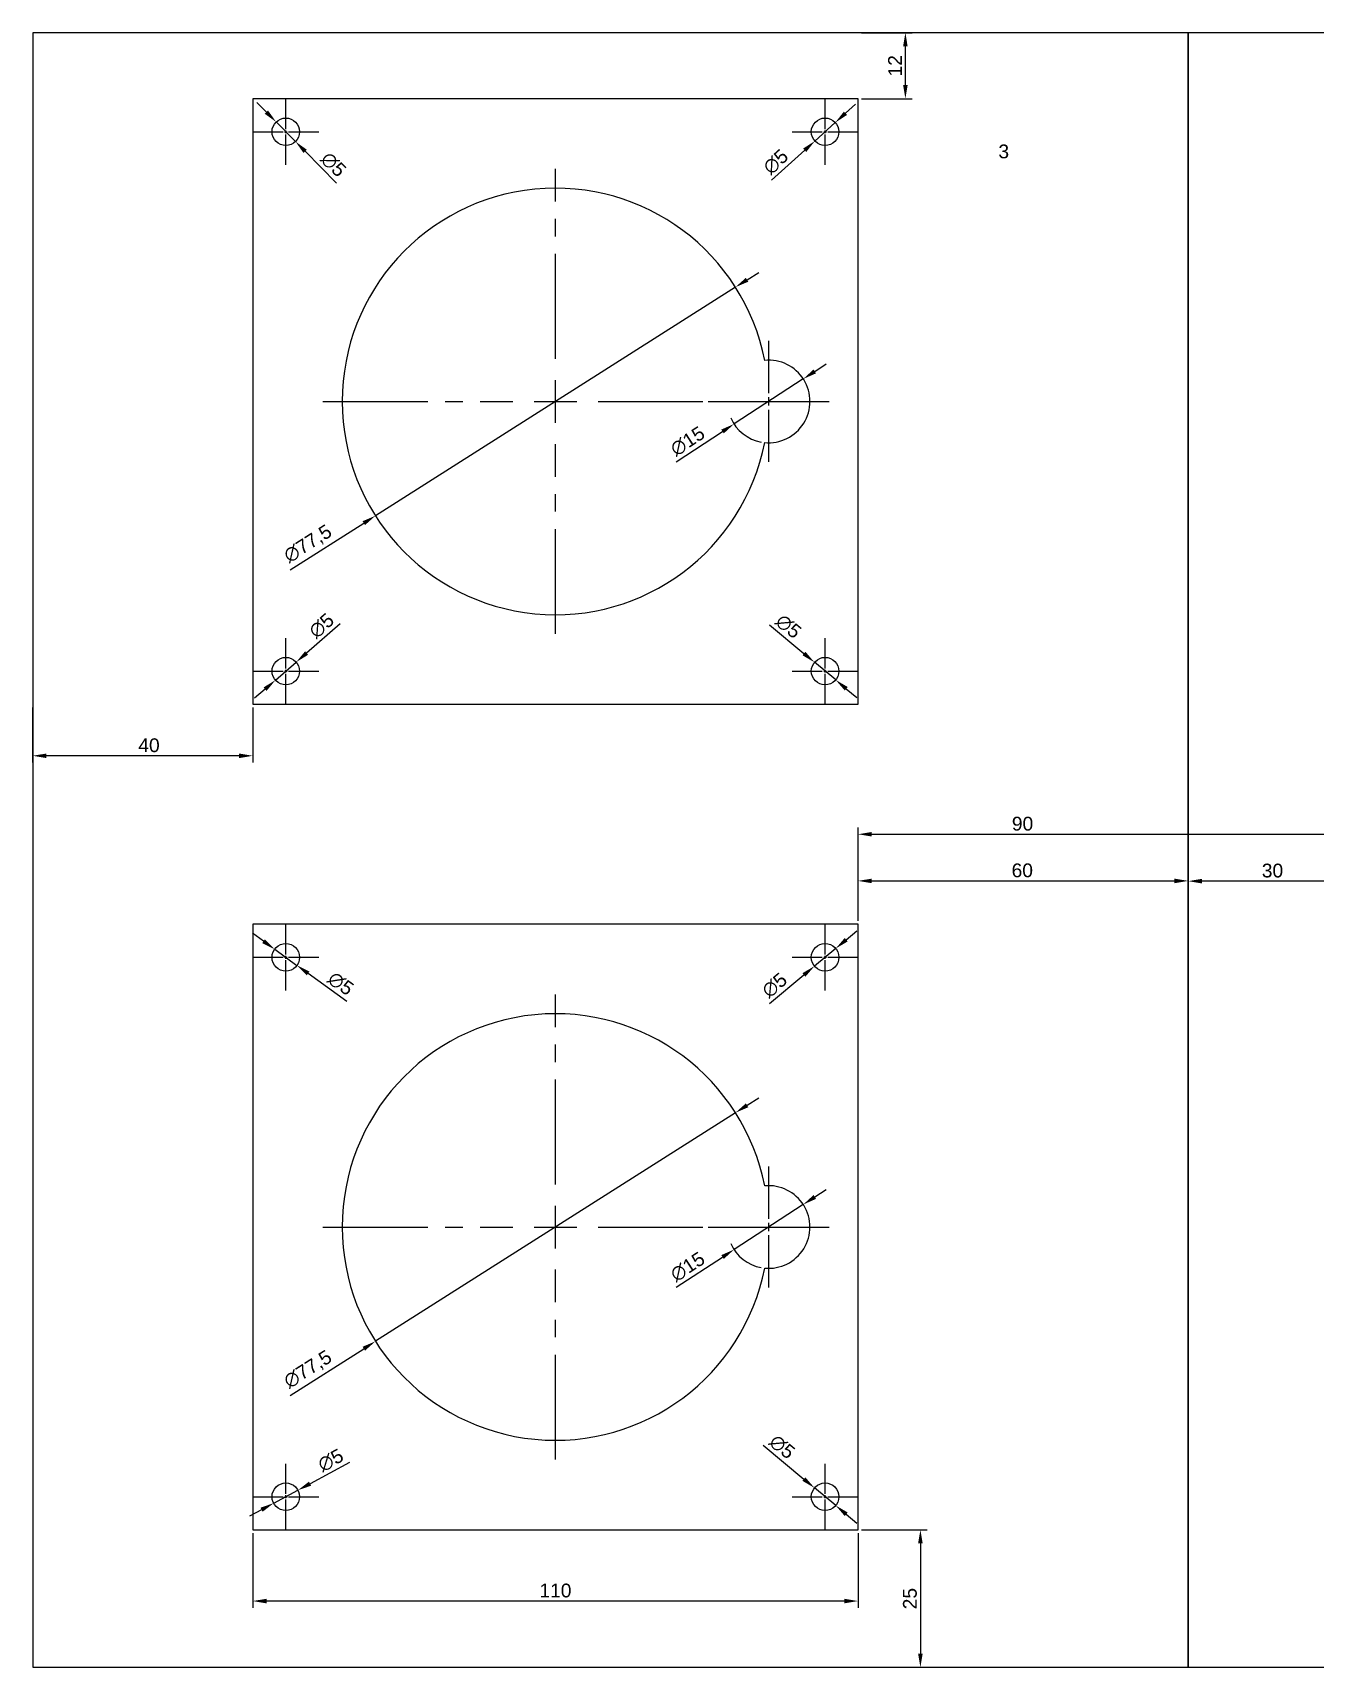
# Model space of a CAD drawing. Header units: millimetres. Extents: x 125 to 755, y 87 to 794.
# Drawn here: x 124.8 to 357.9, y 497.1 to 794.1 of the extents above; entities that cross this region are included whole.
import ezdxf

# ---------------------------------------------------------------- set-up
doc = ezdxf.new("R2010")
doc.units = ezdxf.units.MM
doc.linetypes.add('CENTER2', pattern=[28.575, 19.05, -3.175, 3.175, -3.175])
doc.styles.get("Standard").update_dxf_attribs({"font": 'arial.ttf'})
doc.dimstyles.new('ISO-25', dxfattribs={"dimtxt": 2.5, "dimasz": 2.5, "dimexe": 1.25, "dimexo": 0.625, "dimtad": 1, "dimtxsty": 'Standard', "dimcen": 2.5, "dimadec": 0, "dimazin": 0, "dimtfac": 1, "dimtmove": 0, "dimatfit": 3, "dimfxl": 1, "dimarcsym": 0})

# ---------------------------------------------------------------- blocks, each defined once
blk = doc.blocks.new('*D144')
at = {"color": 0, "lineweight": -2, "transparency": 16777216}
for p, q in [((164.79, 521.51), (164.79, 507.92)), ((274.79, 521.51), (274.79, 507.92)), ((272.29, 509.17), (167.29, 509.17))]:
    blk.add_line(p, q, dxfattribs=at)
at = {"color": 0, "transparency": 16777216}
for points in [[(167.29, 509.58), (167.29, 508.75), (164.79, 509.17)], [(272.29, 509.58), (272.29, 508.75), (274.79, 509.17)]]:
    blk.add_solid(points, dxfattribs=at)
at = {"layer": 'Defpoints', "color": 0, "transparency": 16777216}
for p in [(164.79, 522.13), (274.79, 522.13), (164.79, 509.17)]:
    blk.add_point(p, dxfattribs=at)
at = {"color": 0, "transparency": 16777216, "insert": (219.79, 511.07), "char_height": 2.5, "attachment_point": 5}
blk.add_mtext('110', dxfattribs=at)
blk = doc.blocks.new('*D145')
at = {"color": 0, "lineweight": -2, "transparency": 16777216}
for p, q in [((257.56, 537.47), (264.95, 531.33)), ((270.72, 526.53), (266.87, 529.73)), ((272.64, 524.94), (274.56, 523.34))]:
    blk.add_line(p, q, dxfattribs=at)
at = {"color": 0, "transparency": 16777216}
for points in [[(265.21, 531.65), (264.68, 531.01), (266.87, 529.73)], [(272.91, 525.26), (272.37, 524.62), (270.72, 526.53)]]:
    blk.add_solid(points, dxfattribs=at)
at = {"layer": 'Defpoints', "color": 0, "transparency": 16777216}
for p in [(266.87, 529.73), (270.72, 526.53)]:
    blk.add_point(p, dxfattribs=at)
at = {"color": 0, "transparency": 16777216, "insert": (260.98, 537.18), "char_height": 2.5, "attachment_point": 5, "rotation": 320.2844}
blk.add_mtext('∅5', dxfattribs=at)
blk = doc.blocks.new('*D146')
at = {"color": 0, "lineweight": -2, "transparency": 16777216}
for p, q in [((182.36, 534.33), (175.2, 530.49)), ((168.59, 526.95), (173, 529.31)), ((166.39, 525.77), (164.18, 524.59))]:
    blk.add_line(p, q, dxfattribs=at)
at = {"color": 0, "transparency": 16777216}
for points in [[(175, 530.86), (175.4, 530.13), (173, 529.31)], [(166.19, 526.14), (166.58, 525.4), (168.59, 526.95)]]:
    blk.add_solid(points, dxfattribs=at)
at = {"layer": 'Defpoints', "color": 0, "transparency": 16777216}
for p in [(173, 529.31), (168.59, 526.95)]:
    blk.add_point(p, dxfattribs=at)
at = {"color": 0, "transparency": 16777216, "insert": (178.95, 534.74), "char_height": 2.5, "attachment_point": 5, "rotation": 28.1972}
blk.add_mtext('∅5', dxfattribs=at)
blk = doc.blocks.new('*D147')
at = {"color": 0, "lineweight": -2, "transparency": 16777216}
for p, q in [((166.74, 629.06), (164.72, 630.52)), ((168.77, 627.6), (172.82, 624.67)), ((181.9, 618.1), (174.85, 623.2))]:
    blk.add_line(p, q, dxfattribs=at)
at = {"color": 0, "transparency": 16777216}
for points in [[(166.99, 629.4), (166.5, 628.72), (168.77, 627.6)], [(175.09, 623.54), (174.6, 622.86), (172.82, 624.67)]]:
    blk.add_solid(points, dxfattribs=at)
at = {"layer": 'Defpoints', "color": 0, "transparency": 16777216}
for p in [(168.77, 627.6), (172.82, 624.67)]:
    blk.add_point(p, dxfattribs=at)
at = {"color": 0, "transparency": 16777216, "insert": (180.77, 621.35), "char_height": 2.5, "attachment_point": 5, "rotation": 324.1421}
blk.add_mtext('∅5', dxfattribs=at)
blk = doc.blocks.new('*D148')
at = {"color": 0, "lineweight": -2, "transparency": 16777216}
for p, q in [((272.64, 629.33), (274.56, 630.93)), ((270.72, 627.73), (266.87, 624.53)), ((258.71, 617.73), (264.95, 622.93))]:
    blk.add_line(p, q, dxfattribs=at)
at = {"color": 0, "transparency": 16777216}
for points in [[(272.37, 629.65), (272.9, 629.01), (270.72, 627.73)], [(264.69, 623.25), (265.22, 622.61), (266.87, 624.53)]]:
    blk.add_solid(points, dxfattribs=at)
at = {"layer": 'Defpoints', "color": 0, "transparency": 16777216}
for p in [(270.72, 627.73), (266.87, 624.53)]:
    blk.add_point(p, dxfattribs=at)
at = {"color": 0, "transparency": 16777216, "insert": (259.61, 621.05), "char_height": 2.5, "attachment_point": 5, "rotation": 39.7899}
blk.add_mtext('∅5', dxfattribs=at)
blk = doc.blocks.new('*D149')
at = {"color": 0, "lineweight": -2, "transparency": 16777216}
for p, q in [((167.28, 779.69), (165.52, 781.46)), ((169.04, 777.91), (172.55, 774.35)), ((180.03, 766.8), (174.31, 772.58))]:
    blk.add_line(p, q, dxfattribs=at)
at = {"color": 0, "transparency": 16777216}
for points in [[(167.57, 779.98), (166.98, 779.39), (169.04, 777.91)], [(174.61, 772.87), (174.01, 772.28), (172.55, 774.35)]]:
    blk.add_solid(points, dxfattribs=at)
at = {"layer": 'Defpoints', "color": 0, "transparency": 16777216}
for p in [(169.04, 777.91), (172.55, 774.35)]:
    blk.add_point(p, dxfattribs=at)
at = {"color": 0, "transparency": 16777216, "insert": (179.45, 770.18), "char_height": 2.5, "attachment_point": 5, "rotation": 314.6865}
blk.add_mtext('∅5', dxfattribs=at)
blk = doc.blocks.new('*D150')
at = {"color": 0, "lineweight": -2, "transparency": 16777216}
for p, q in [((272.5, 779.49), (274.35, 781.17)), ((270.65, 777.81), (266.94, 774.45)), ((259.07, 767.31), (265.09, 772.77))]:
    blk.add_line(p, q, dxfattribs=at)
at = {"color": 0, "transparency": 16777216}
for points in [[(272.22, 779.8), (272.78, 779.18), (270.65, 777.81)], [(264.81, 773.08), (265.37, 772.46), (266.94, 774.45)]]:
    blk.add_solid(points, dxfattribs=at)
at = {"layer": 'Defpoints', "color": 0, "transparency": 16777216}
for p in [(270.65, 777.81), (266.94, 774.45)]:
    blk.add_point(p, dxfattribs=at)
at = {"color": 0, "transparency": 16777216, "insert": (259.83, 770.66), "char_height": 2.5, "attachment_point": 5, "rotation": 42.2037}
blk.add_mtext('∅5', dxfattribs=at)
blk = doc.blocks.new('*D151')
at = {"color": 0, "lineweight": -2, "transparency": 16777216}
for p, q in [((180.7, 686.74), (174.57, 681.41)), ((168.91, 676.49), (172.68, 679.77)), ((167.02, 674.85), (165.13, 673.21))]:
    blk.add_line(p, q, dxfattribs=at)
at = {"color": 0, "transparency": 16777216}
for points in [[(174.3, 681.73), (174.84, 681.1), (172.68, 679.77)], [(166.75, 675.17), (167.29, 674.54), (168.91, 676.49)]]:
    blk.add_solid(points, dxfattribs=at)
at = {"layer": 'Defpoints', "color": 0, "transparency": 16777216}
for p in [(172.68, 679.77), (168.91, 676.49)]:
    blk.add_point(p, dxfattribs=at)
at = {"color": 0, "transparency": 16777216, "insert": (177.29, 686.38), "char_height": 2.5, "attachment_point": 5, "rotation": 40.9891}
blk.add_mtext('∅5', dxfattribs=at)
blk = doc.blocks.new('*D152')
at = {"color": 0, "lineweight": -2, "transparency": 16777216}
for p, q in [((258.71, 686.53), (264.95, 681.33)), ((270.72, 676.53), (266.87, 679.73)), ((272.64, 674.93), (274.56, 673.33))]:
    blk.add_line(p, q, dxfattribs=at)
at = {"color": 0, "transparency": 16777216}
for points in [[(265.22, 681.65), (264.69, 681.01), (266.87, 679.73)], [(272.9, 675.25), (272.37, 674.61), (270.72, 676.53)]]:
    blk.add_solid(points, dxfattribs=at)
at = {"layer": 'Defpoints', "color": 0, "transparency": 16777216}
for p in [(266.87, 679.73), (270.72, 676.53)]:
    blk.add_point(p, dxfattribs=at)
at = {"color": 0, "transparency": 16777216, "insert": (262.13, 686.25), "char_height": 2.5, "attachment_point": 5, "rotation": 320.2247}
blk.add_mtext('∅5', dxfattribs=at)
blk = doc.blocks.new('*U111')
at = {"color": 0, "linetype": 'CENTER2', "transparency": 16777216}
for p, q in [((0, 0.5), (0, 6)), ((-6, 0), (-0.5, 0)), ((0.5, 0), (6, 0)), ((0, -6), (0, -0.5))]:
    blk.add_line(p, q, dxfattribs=at)
at = {"color": 0, "linetype": 'Continuous', "transparency": 16777216}
for p, q in [((-0.25, 0), (0.25, 0)), ((0, -0.25), (0, 0.25))]:
    blk.add_line(p, q, dxfattribs=at)
blk = doc.blocks.new('*U112')
at = {"color": 0, "linetype": 'CENTER2', "transparency": 16777216}
for p, q in [((0, 0.5), (0, 6)), ((-6, 0), (-0.5, 0)), ((0.5, 0), (6, 0)), ((0, -6), (0, -0.5))]:
    blk.add_line(p, q, dxfattribs=at)
at = {"color": 0, "linetype": 'Continuous', "transparency": 16777216}
for p, q in [((-0.25, 0), (0.25, 0)), ((0, -0.25), (0, 0.25))]:
    blk.add_line(p, q, dxfattribs=at)
blk = doc.blocks.new('*U113')
at = {"color": 0, "linetype": 'CENTER2', "transparency": 16777216}
for p, q in [((0, 0.5), (0, 6)), ((-6, 0), (-0.5, 0)), ((0.5, 0), (6, 0)), ((0, -6), (0, -0.5))]:
    blk.add_line(p, q, dxfattribs=at)
at = {"color": 0, "linetype": 'Continuous', "transparency": 16777216}
for p, q in [((-0.25, 0), (0.25, 0)), ((0, -0.25), (0, 0.25))]:
    blk.add_line(p, q, dxfattribs=at)
blk = doc.blocks.new('*U106')
at = {"color": 0, "linetype": 'CENTER2', "transparency": 16777216}
for p, q in [((0, 0.5), (0, 6)), ((-6, 0), (-0.5, 0)), ((0.5, 0), (6, 0)), ((0, -6), (0, -0.5))]:
    blk.add_line(p, q, dxfattribs=at)
at = {"color": 0, "linetype": 'Continuous', "transparency": 16777216}
for p, q in [((-0.25, 0), (0.25, 0)), ((0, -0.25), (0, 0.25))]:
    blk.add_line(p, q, dxfattribs=at)
blk = doc.blocks.new('*U107')
at = {"color": 0, "linetype": 'CENTER2', "transparency": 16777216}
for p, q in [((0, 0.5), (0, 6)), ((-6, 0), (-0.5, 0)), ((0.5, 0), (6, 0)), ((0, -6), (0, -0.5))]:
    blk.add_line(p, q, dxfattribs=at)
at = {"color": 0, "linetype": 'Continuous', "transparency": 16777216}
for p, q in [((-0.25, 0), (0.25, 0)), ((0, -0.25), (0, 0.25))]:
    blk.add_line(p, q, dxfattribs=at)
blk = doc.blocks.new('*U108')
at = {"color": 0, "linetype": 'CENTER2', "transparency": 16777216}
for p, q in [((0, 0.5), (0, 6)), ((-6, 0), (-0.5, 0)), ((0.5, 0), (6, 0)), ((0, -6), (0, -0.5))]:
    blk.add_line(p, q, dxfattribs=at)
at = {"color": 0, "linetype": 'Continuous', "transparency": 16777216}
for p, q in [((-0.25, 0), (0.25, 0)), ((0, -0.25), (0, 0.25))]:
    blk.add_line(p, q, dxfattribs=at)
blk = doc.blocks.new('*U109')
at = {"color": 0, "linetype": 'CENTER2', "transparency": 16777216}
for p, q in [((0, 0.5), (0, 6)), ((-6, 0), (-0.5, 0)), ((0.5, 0), (6, 0)), ((0, -6), (0, -0.5))]:
    blk.add_line(p, q, dxfattribs=at)
at = {"color": 0, "linetype": 'Continuous', "transparency": 16777216}
for p, q in [((-0.25, 0), (0.25, 0)), ((0, -0.25), (0, 0.25))]:
    blk.add_line(p, q, dxfattribs=at)
blk = doc.blocks.new('*U110')
at = {"color": 0, "linetype": 'CENTER2', "transparency": 16777216}
for p, q in [((0, 0.5), (0, 6)), ((-6, 0), (-0.5, 0)), ((0.5, 0), (6, 0)), ((0, -6), (0, -0.5))]:
    blk.add_line(p, q, dxfattribs=at)
at = {"color": 0, "linetype": 'Continuous', "transparency": 16777216}
for p, q in [((-0.25, 0), (0.25, 0)), ((0, -0.25), (0, 0.25))]:
    blk.add_line(p, q, dxfattribs=at)
blk = doc.blocks.new('*D177')
at = {"color": 0, "lineweight": -2, "transparency": 16777216}
for p, q in [((274.79, 632.76), (274.79, 641.27)), ((277.29, 640.02), (332.29, 640.02)), ((334.79, 632.76), (334.79, 641.27))]:
    blk.add_line(p, q, dxfattribs=at)
at = {"color": 0, "transparency": 16777216}
for points in [[(277.29, 640.43), (277.29, 639.6), (274.79, 640.02)], [(332.29, 640.43), (332.29, 639.6), (334.79, 640.02)]]:
    blk.add_solid(points, dxfattribs=at)
at = {"layer": 'Defpoints', "color": 0, "transparency": 16777216}
for p in [(334.79, 640.02), (274.79, 632.13), (334.79, 632.13)]:
    blk.add_point(p, dxfattribs=at)
at = {"color": 0, "transparency": 16777216, "insert": (304.63, 641.92), "char_height": 2.5, "attachment_point": 5}
blk.add_mtext('60', dxfattribs=at)
blk = doc.blocks.new('*D183')
at = {"color": 0, "lineweight": -2, "transparency": 16777216}
for p, q in [((274.79, 632.76), (274.79, 649.74)), ((277.29, 648.49), (362.29, 648.49)), ((364.79, 632.76), (364.79, 649.74))]:
    blk.add_line(p, q, dxfattribs=at)
at = {"color": 0, "transparency": 16777216}
for points in [[(277.29, 648.91), (277.29, 648.08), (274.79, 648.49)], [(362.29, 648.91), (362.29, 648.08), (364.79, 648.49)]]:
    blk.add_solid(points, dxfattribs=at)
at = {"layer": 'Defpoints', "color": 0, "transparency": 16777216}
for p in [(364.79, 648.49), (274.79, 632.13), (364.79, 632.13)]:
    blk.add_point(p, dxfattribs=at)
at = {"color": 0, "transparency": 16777216, "insert": (304.68, 650.4), "char_height": 2.5, "attachment_point": 5}
blk.add_mtext('90', dxfattribs=at)
blk = doc.blocks.new('*D184')
at = {"color": 0, "lineweight": -2, "transparency": 16777216}
for p, q in [((275.42, 794.13), (284.64, 794.13)), ((283.39, 784.63), (283.39, 791.63)), ((275.42, 782.13), (284.64, 782.13))]:
    blk.add_line(p, q, dxfattribs=at)
at = {"color": 0, "transparency": 16777216}
for points in [[(282.97, 791.63), (283.8, 791.63), (283.39, 794.13)], [(282.97, 784.63), (283.8, 784.63), (283.39, 782.13)]]:
    blk.add_solid(points, dxfattribs=at)
at = {"layer": 'Defpoints', "color": 0, "transparency": 16777216}
for p in [(274.79, 794.13), (283.39, 794.13), (274.79, 782.13)]:
    blk.add_point(p, dxfattribs=at)
at = {"color": 0, "transparency": 16777216, "insert": (281.51, 788.12), "char_height": 2.5, "attachment_point": 5, "rotation": 90}
blk.add_mtext('12', dxfattribs=at)
blk = doc.blocks.new('*D186')
at = {"color": 0, "lineweight": -2, "transparency": 16777216}
for p, q in [((275.42, 522.13), (287.37, 522.13)), ((286.12, 519.63), (286.12, 499.63)), ((275.42, 497.13), (287.37, 497.13))]:
    blk.add_line(p, q, dxfattribs=at)
at = {"color": 0, "transparency": 16777216}
for points in [[(285.7, 519.63), (286.53, 519.63), (286.12, 522.13)], [(285.7, 499.63), (286.53, 499.63), (286.12, 497.13)]]:
    blk.add_solid(points, dxfattribs=at)
at = {"layer": 'Defpoints', "color": 0, "transparency": 16777216}
for p in [(274.79, 522.13), (274.79, 497.13), (286.12, 497.13)]:
    blk.add_point(p, dxfattribs=at)
at = {"color": 0, "transparency": 16777216, "insert": (284.22, 509.61), "char_height": 2.5, "attachment_point": 5, "rotation": 90}
blk.add_mtext('25', dxfattribs=at)
blk = doc.blocks.new('*D181')
at = {"color": 0, "lineweight": -2, "transparency": 16777216}
for p, q in [((334.79, 632.76), (334.79, 641.22)), ((362.29, 639.97), (337.29, 639.97)), ((364.79, 632.76), (364.79, 641.22))]:
    blk.add_line(p, q, dxfattribs=at)
at = {"color": 0, "transparency": 16777216}
for points in [[(337.29, 640.39), (337.29, 639.56), (334.79, 639.97)], [(362.29, 640.39), (362.29, 639.56), (364.79, 639.97)]]:
    blk.add_solid(points, dxfattribs=at)
at = {"layer": 'Defpoints', "color": 0, "transparency": 16777216}
for p in [(334.79, 639.97), (334.79, 632.13), (364.79, 632.13)]:
    blk.add_point(p, dxfattribs=at)
at = {"color": 0, "transparency": 16777216, "insert": (350.1, 641.88), "char_height": 2.5, "attachment_point": 5}
blk.add_mtext('30', dxfattribs=at)
blk = doc.blocks.new('*D182')
at = {"color": 0, "lineweight": -2, "transparency": 16777216}
for p, q in [((124.79, 671.51), (124.79, 661.5)), ((164.79, 671.51), (164.79, 661.5)), ((162.29, 662.75), (127.29, 662.75))]:
    blk.add_line(p, q, dxfattribs=at)
at = {"color": 0, "transparency": 16777216}
for points in [[(127.29, 663.16), (127.29, 662.33), (124.79, 662.75)], [(162.29, 663.16), (162.29, 662.33), (164.79, 662.75)]]:
    blk.add_solid(points, dxfattribs=at)
at = {"layer": 'Defpoints', "color": 0, "transparency": 16777216}
for p in [(124.79, 672.13), (164.79, 672.13), (124.79, 662.75)]:
    blk.add_point(p, dxfattribs=at)
at = {"color": 0, "transparency": 16777216, "insert": (145.93, 664.65), "char_height": 2.5, "attachment_point": 5}
blk.add_mtext('40', dxfattribs=at)
blk = doc.blocks.new('*D191')
at = {"color": 0, "lineweight": -2, "transparency": 16777216}
for p, q in [((266.92, 732.59), (269.02, 733.95)), ((264.83, 731.22), (252.26, 723.04)), ((241.72, 716.18), (250.16, 721.68))]:
    blk.add_line(p, q, dxfattribs=at)
blk.add_arc((258.54, 727.13), 7.5, 203.5158, 259.6719, dxfattribs=at)
at = {"color": 0, "transparency": 16777216}
for points in [[(266.7, 732.94), (267.15, 732.24), (264.83, 731.22)], [(249.94, 722.02), (250.39, 721.33), (252.26, 723.04)]]:
    blk.add_solid(points, dxfattribs=at)
at = {"layer": 'Defpoints', "color": 0, "transparency": 16777216}
for p in [(264.83, 731.22), (252.26, 723.04)]:
    blk.add_point(p, dxfattribs=at)
at = {"color": 0, "transparency": 16777216, "insert": (243.82, 719.9), "char_height": 2.5, "attachment_point": 5, "rotation": 33.0651}
blk.add_mtext('∅15', dxfattribs=at)
blk = doc.blocks.new('*D192')
at = {"color": 0, "lineweight": -2, "transparency": 16777216}
for p, q in [((254.62, 749.24), (256.73, 750.58)), ((252.51, 747.9), (187.08, 706.36)), ((171.6, 696.53), (184.97, 705.02))]:
    blk.add_line(p, q, dxfattribs=at)
at = {"color": 0, "transparency": 16777216}
for points in [[(254.4, 749.59), (254.84, 748.89), (252.51, 747.9)], [(184.75, 705.37), (185.19, 704.67), (187.08, 706.36)]]:
    blk.add_solid(points, dxfattribs=at)
at = {"layer": 'Defpoints', "color": 0, "transparency": 16777216}
for p in [(252.51, 747.9), (187.08, 706.36)]:
    blk.add_point(p, dxfattribs=at)
at = {"color": 0, "transparency": 16777216, "insert": (174.86, 701.17), "char_height": 2.5, "attachment_point": 5, "rotation": 32.4092}
blk.add_mtext('∅77,5', dxfattribs=at)
blk = doc.blocks.new('*U136')
at = {"color": 0, "linetype": 'CENTER2', "transparency": 16777216}
for p, q in [((0, 1.5), (0, 11)), ((-11, 0), (-1.5, 0)), ((1.5, 0), (11, 0)), ((0, -11), (0, -1.5))]:
    blk.add_line(p, q, dxfattribs=at)
at = {"color": 0, "linetype": 'Continuous', "transparency": 16777216}
for p, q in [((-0.75, 0), (0.75, 0)), ((0, -0.75), (0, 0.75))]:
    blk.add_line(p, q, dxfattribs=at)
blk = doc.blocks.new('*U137')
at = {"color": 0, "linetype": 'CENTER2', "transparency": 16777216}
for p, q in [((0, 7.75), (0, 42.25)), ((-42.25, 0), (-7.75, 0)), ((7.75, 0), (42.25, 0)), ((0, -42.25), (0, -7.75))]:
    blk.add_line(p, q, dxfattribs=at)
at = {"color": 0, "linetype": 'Continuous', "transparency": 16777216}
for p, q in [((0, -3.875), (0, 3.875)), ((-3.875, 0), (3.875, 0))]:
    blk.add_line(p, q, dxfattribs=at)
blk = doc.blocks.new('*D187')
at = {"color": 0, "lineweight": -2, "transparency": 16777216}
for p, q in [((266.92, 582.59), (269.02, 583.95)), ((264.83, 581.22), (252.26, 573.04)), ((241.72, 566.18), (250.16, 571.68))]:
    blk.add_line(p, q, dxfattribs=at)
blk.add_arc((258.54, 577.13), 7.5, 203.5158, 259.6719, dxfattribs=at)
at = {"color": 0, "transparency": 16777216}
for points in [[(266.7, 582.94), (267.15, 582.24), (264.83, 581.22)], [(249.94, 572.02), (250.39, 571.33), (252.26, 573.04)]]:
    blk.add_solid(points, dxfattribs=at)
at = {"layer": 'Defpoints', "color": 0, "transparency": 16777216}
for p in [(264.83, 581.22), (252.26, 573.04)]:
    blk.add_point(p, dxfattribs=at)
at = {"color": 0, "transparency": 16777216, "insert": (243.82, 569.9), "char_height": 2.5, "attachment_point": 5, "rotation": 33.0651}
blk.add_mtext('∅15', dxfattribs=at)
blk = doc.blocks.new('*D188')
at = {"color": 0, "lineweight": -2, "transparency": 16777216}
for p, q in [((254.62, 599.24), (256.73, 600.58)), ((252.51, 597.9), (187.08, 556.36)), ((171.6, 546.53), (184.97, 555.02))]:
    blk.add_line(p, q, dxfattribs=at)
at = {"color": 0, "transparency": 16777216}
for points in [[(254.4, 599.59), (254.84, 598.89), (252.51, 597.9)], [(184.75, 555.37), (185.19, 554.67), (187.08, 556.36)]]:
    blk.add_solid(points, dxfattribs=at)
at = {"layer": 'Defpoints', "color": 0, "transparency": 16777216}
for p in [(252.51, 597.9), (187.08, 556.36)]:
    blk.add_point(p, dxfattribs=at)
at = {"color": 0, "transparency": 16777216, "insert": (174.86, 551.17), "char_height": 2.5, "attachment_point": 5, "rotation": 32.4092}
blk.add_mtext('∅77,5', dxfattribs=at)
blk = doc.blocks.new('*U130')
at = {"color": 0, "linetype": 'CENTER2', "transparency": 16777216}
for p, q in [((0, 1.5), (0, 11)), ((-11, 0), (-1.5, 0)), ((1.5, 0), (11, 0)), ((0, -11), (0, -1.5))]:
    blk.add_line(p, q, dxfattribs=at)
at = {"color": 0, "linetype": 'Continuous', "transparency": 16777216}
for p, q in [((-0.75, 0), (0.75, 0)), ((0, -0.75), (0, 0.75))]:
    blk.add_line(p, q, dxfattribs=at)
blk = doc.blocks.new('*U131')
at = {"color": 0, "linetype": 'CENTER2', "transparency": 16777216}
for p, q in [((0, 7.75), (0, 42.25)), ((-42.25, 0), (-7.75, 0)), ((7.75, 0), (42.25, 0)), ((0, -42.25), (0, -7.75))]:
    blk.add_line(p, q, dxfattribs=at)
at = {"color": 0, "linetype": 'Continuous', "transparency": 16777216}
for p, q in [((0, -3.875), (0, 3.875)), ((-3.875, 0), (3.875, 0))]:
    blk.add_line(p, q, dxfattribs=at)

msp = doc.modelspace()

# ---------------------------------------------------------------- linework, layer by layer
for points in [[(334.794, 497.131), (334.794, 794.131), (124.794, 794.131), (124.794, 497.131)], [(544.794, 497.131), (544.794, 794.131), (334.794, 794.131), (334.794, 497.131)], [(274.794, 672.131), (274.794, 782.131), (164.794, 782.131), (164.794, 672.131)], [(274.794, 522.131), (274.794, 632.131), (164.794, 632.131), (164.794, 522.131)]]:
    msp.add_lwpolyline(points, close=True)
for centre in [(170.794, 776.131), (268.794, 776.131), (170.794, 678.131), (268.794, 678.131), (170.794, 626.131), (268.794, 626.131), (170.794, 528.131), (268.794, 528.131)]:
    msp.add_circle(centre, 2.5)
for centre, radius, start, end in [((219.794, 727.131), 38.75, 11.10689, 348.89311), ((258.544, 727.131), 7.5, 264.44656, 95.55344), ((219.794, 577.131), 38.75, 11.10689, 348.89311), ((258.544, 577.131), 7.5, 264.44656, 95.55344)]:
    msp.add_arc(centre, radius, start, end)

# ---------------------------------------------------------------- block references
at = {"linetype": 'CENTER2'}
for name, p in [('*U108', (170.794, 776.131)), ('*U109', (268.794, 776.131)), ('*U137', (219.794, 727.131)), ('*U136', (258.544, 727.131)), ('*U107', (170.794, 678.131)), ('*U110', (268.794, 678.131)), ('*U106', (170.794, 626.131)), ('*U113', (268.794, 626.131)), ('*U131', (219.794, 577.131)), ('*U130', (258.544, 577.131)), ('*U111', (170.794, 528.131)), ('*U112', (268.794, 528.131))]:
    msp.add_blockref(name, p, dxfattribs=at)

# ---------------------------------------------------------------- texts
at = {"insert": (300.295, 771.277), "char_height": 2.5, "attachment_point": 7}
msp.add_mtext_dynamic_manual_height_columns('3', width=24.06773, gutter_width=12.5, heights=[0], dxfattribs=at)

# ---------------------------------------------------------------- dimensions: what is measured, and where the dimension line sits
for base, p1, p2, picture, middle in [((283.388, 794.131), (274.794, 782.131), (274.794, 794.131), '*D184', (283.388, 788.118)), ((286.117, 497.131), (274.794, 522.131), (274.794, 497.131), '*D186', (286.117, 509.614))]:
    dim = msp.add_linear_dim(base=base, p1=p1, p2=p2, angle=270, dimstyle='ISO-25')
    dim.commit()
    dim.dimension.update_dxf_attribs({"geometry": picture, "text_midpoint": middle, "dimtype": 160})
for p1, p2, picture, middle in [((169.036, 777.909), (172.553, 774.354), '*D149', (179.449, 770.185)), ((270.646, 777.811), (266.943, 774.452), '*D150', (259.83, 770.663)), ((264.83, 731.223), (252.259, 723.039), '*D191', (243.821, 719.899)), ((168.907, 676.492), (172.682, 679.771), '*D151', (177.287, 686.384)), ((270.716, 676.532), (266.873, 679.731), '*D152', (262.129, 686.245)), ((270.715, 627.731), (266.873, 624.531), '*D148', (259.608, 621.046)), ((264.83, 581.223), (252.259, 573.039), '*D187', (243.821, 569.899)), ((168.591, 526.95), (172.998, 529.313), '*D146', (178.953, 534.742))]:
    dim = msp.add_diameter_dim_2p(p1=p1, p2=p2, dimstyle='ISO-25')
    dim.commit()
    dim.dimension.update_dxf_attribs({"geometry": picture, "text_midpoint": middle})
for p1, p2, picture, middle in [((252.509, 747.9), (187.08, 706.363), '*D192', (176.024, 699.344)), ((168.768, 627.596), (172.821, 624.667), '*D147', (179.62, 619.753)), ((252.509, 597.9), (187.08, 556.363), '*D188', (176.024, 549.344)), ((270.718, 526.534), (266.871, 529.729), '*D145', (259.722, 535.668))]:
    dim = msp.add_diameter_dim_2p(p1=p1, p2=p2, dimstyle='ISO-25')
    dim.commit()
    dim.dimension.update_dxf_attribs({"geometry": picture, "text_midpoint": middle, "dimtype": 163})
for base, p1, p2, picture, middle in [((124.794, 662.748), (164.794, 672.131), (124.794, 672.131), '*D182', (145.934, 662.748)), ((364.794, 648.494), (274.794, 632.131), (364.794, 632.131), '*D183', (304.679, 648.494)), ((334.794, 640.015), (274.794, 632.131), (334.794, 632.131), '*D177', (304.631, 640.015)), ((334.794, 639.975), (364.794, 632.131), (334.794, 632.131), '*D181', (350.104, 639.975))]:
    dim = msp.add_linear_dim(base=base, p1=p1, p2=p2, dimstyle='ISO-25')
    dim.commit()
    dim.dimension.update_dxf_attribs({"geometry": picture, "text_midpoint": middle, "dimtype": 160})
dim = msp.add_linear_dim(base=(164.794, 509.165), p1=(274.794, 522.131), p2=(164.794, 522.131), dimstyle='ISO-25')
dim.commit()
dim.dimension.update_dxf_attribs({"geometry": '*D144', "text_midpoint": (219.794, 511.067)})

doc.saveas('drawing.dxf')
